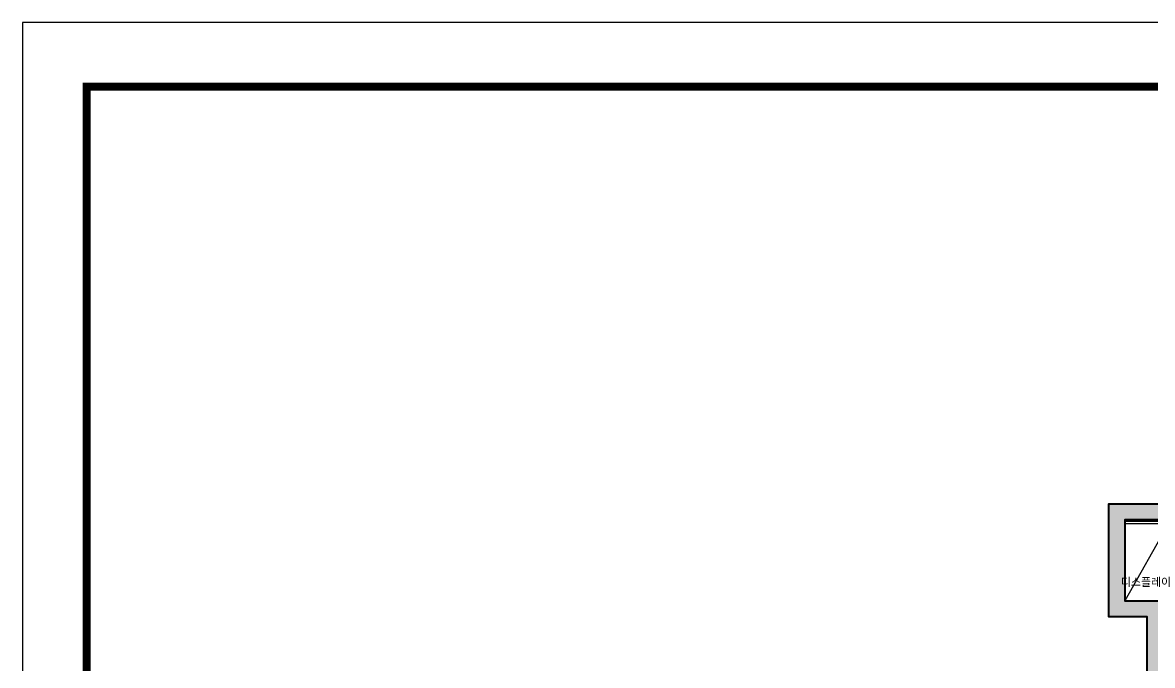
# Model space of a CAD drawing. Header units: millimetres. Extents: x 0 to 460316, y -63250 to 103204.
# Drawn here: x 168000 to 182121, y 95177 to 103204 of the extents above; entities that cross this region are included whole.
import ezdxf

# ---------------------------------------------------------------- set-up
doc = ezdxf.new("R2010")
doc.units = ezdxf.units.MM
doc.header["$LTSCALE"] = 25
for name, color, linetype in [('2-con', 2, 'Continuous'), ('ac-insul', 5, 'BATTING'), ('ac-Ref', 8, 'Continuous'), ('ac-wall-fin', 3, 'Continuous'), ('가구', 1, 'Continuous')]:
    doc.layers.add(name, color=color, linetype=linetype)
doc.styles.add('이윤정', font='l_10646.ttf')
doc.linetypes.add('BATTING', pattern='A,0.00254,-2.54,[134,ltypeshp.shx,S=2.54,R=0,X=-2.54,Y=0],-5.08,[134,ltypeshp.shx,S=2.54,R=180,X=2.54,Y=0],-2.54', length=10.16254)

msp = doc.modelspace()

# ---------------------------------------------------------------- hatches: boundary and pattern name
h = msp.add_hatch()
h.set_pattern_fill('_USER', color=256, scale=600, double=1, pattern_type=0)
h.set_pattern_definition([(0, (88293.96937972531, 30524.83250792245), (0, 600), []), (90, (88293.96937972531, 30524.83250792245), (-600, 3.673940397442059e-14), [])])
h.paths.add_polyline_path([(187468.0433093309, 96695.08942513162), (185213.0433093309, 96695.08942513162), (185213.0433093309, 95288.08942513281), (185233.0433093309, 95288.08942513281), (185233.0433093309, 95278.08942513281), (185258.0433093321, 95278.08942513281), (185258.0433093333, 96128.08942513027), (185298.0433093333, 96128.08942513027), (185298.0433093333, 96127.14772701489, -0.4004913051079977), (186108.0433093305, 95278.09005423466), (186108.0433093305, 95278.08942513114), (186133.0433093306, 95278.08942513114), (186133.0433093306, 95288.2639575353), (186600.0433093309, 95288.2639575353), (186600.0433093309, 95995.08942513162), (187125.0433093309, 95995.08942513162), (187468.0433093309, 95995.08942513162)])
h.paths.add_polyline_path([(189193.0433093309, 97050.08942513162), (187468.0433093309, 97050.08942513162), (187468.0433093309, 96695.08942513162), (187468.0433093309, 95995.08942513162), (188325.0433093309, 95995.08942513162), (189193.0433093309, 95995.08942513162)])
h.paths.add_polyline_path([(190123.0433093309, 96260.08942513162), (190758.0433093309, 96260.08942513162), (190758.0433093309, 97050.08942513162), (189983.0433093309, 97050.08942513162), (189193.0433093309, 97050.08942513162), (189193.0433093309, 95995.08942513162), (189193.0433093309, 95223.97461451801), (189458.0433093309, 95223.97461451801), (190038.0433093309, 95223.97461451801), (190123.0433093309, 95223.97461451801)])
h.paths.add_polyline_path([(190049.0433093309, 87553.08942513162), (189896.0433093309, 87553.08942513162), (187196.0433093309, 87553.08942513162), (186681.0433093293, 87553.08942513162), (186681.0433093293, 87398.08942513137), (186691.0433093293, 87398.08942513139), (186691.0433093293, 87373.08942513162, -0.399871792444394), (187503.1815066195, 86599.9667704872), (187504.1659639752, 86599.9667704872), (187504.1659639752, 86559.9667704872), (186691.0433093309, 86559.96677048606), (186691.0433093309, 86534.96677048606), (186681.0433093309, 86534.96677048605), (186681.0433093309, 86473.08942513162), (186871.0433093309, 86473.08942513162), (186871.0433093309, 86483.08942513162), (186921.0433093309, 86483.08942513162), (189909.0433093309, 86483.08942513162), (189959.0433093308, 86483.08942513162), (189959.0433093308, 86473.08942513162), (190049.0433093309, 86473.08942513162)])
h.paths.add_polyline_path([(187058.0433093309, 87458.08942513162, -1), (186938.0433093309, 87458.08942513162, -1)], flags=16)
h.paths.add_polyline_path([(186691.0433093293, 87373.08942513162), (186691.0433093238, 86599.96677048606), (187503.1815066195, 86599.9667704872, 0.3998717924443939)], flags=17)
h.paths.add_polyline_path([(182053.0433093309, 94000.10670685387), (182028.0433093309, 94000.10670685387), (181138.0433093309, 94000.10670685388), (181113.0433093309, 94000.10670685387), (181113.0433093309, 93990.08942513162), (181043.1198108151, 93990.08942513162), (181043.1198108151, 92900.67150548568), (182053.0433093309, 92900.67150548568)])
at = {"layer": 'ac-Ref'}
h = msp.add_hatch(color=256, dxfattribs=at)
h.dxf.hatch_style = 1
h.paths.add_polyline_path([(182323.0433093309, 95983.39483575385), (181778.0433093309, 95983.39483575385), (181778.0433093309, 96993.39483575385), (182343.0433093309, 96993.39483575385), (182343.0433093309, 97193.39483575385), (181578.0433093309, 97193.39483575385), (181578.0433093309, 95783.39483575385), (182053.0433093309, 95783.39483575385), (182053.0433093309, 92610.08942513162), (182323.0433093309, 92610.08942513162)])
h.paths.add_polyline_path([(185213.0433093309, 95150.08942513162), (185213.0433093309, 97395.08942513162), (184983.0433093309, 97395.08942513162), (184983.0433093309, 96993.39483575385), (185023.0433093309, 96993.39483575385), (185023.0433093309, 92818.39483575385), (183253.0433093309, 92818.39483575385), (183253.0433093309, 92610.08942513162), (185213.0433093309, 92610.08942513162)])
h.paths.add_polyline_path([(189191.0433093309, 95023.08942513162), (189458.0433093309, 95023.08942513162), (189458.0433093309, 95223.97461451801), (189193.0433093309, 95223.97461451801), (189193.0433093309, 95995.08942513162), (188325.0433093309, 95995.08942513162), (188325.0433093309, 95795.08942513162), (189015.0433093309, 95795.08942513162), (189015.0433093309, 92820.08942513162), (188203.0433093309, 92820.08942513162), (188203.0433093309, 92685.08942513162), (189198.0433093309, 92685.08942513162), (189198.0433093309, 92885.08942513162), (189191.0433093309, 92885.08942513162)])
h.paths.add_polyline_path([(190958.0433093309, 97250.08942513162), (189983.0433093309, 97250.08942513162), (189983.0433093309, 97050.08942513162), (190758.0433093309, 97050.08942513162), (190758.0433093309, 96260.08942513162), (190123.0433093309, 96260.08942513162), (190123.0433093309, 95223.97461451801), (190038.0433093309, 95223.97461451801), (190038.0433093309, 95023.08942513162), (190673.0433093309, 95023.08942513162), (190673.0433093309, 92885.08942513162), (190673.0433093309, 92685.08942513162), (190683.0433093309, 92685.08942513162), (190683.0433093309, 87745.08942513162), (189896.0433093309, 87745.08942513162), (189896.0433093309, 87553.08942513162), (190849.0433093309, 87553.08942513162), (190849.0433093309, 86473.08942513162), (189959.0433093309, 86473.08942513162), (189959.0433093309, 86273.08942513162), (190958.0433093309, 86273.08942513162)])
h.paths.add_polyline_path([(187125.0433093309, 95995.08942513162), (186600.0433093309, 95995.08942513162), (186600.0433093309, 95150.08942513162), (186875.0433093309, 95150.08942513162), (186875.0433093309, 95795.08942513162), (187125.0433093309, 95795.08942513162)])
h.paths.add_polyline_path([(188868.0433093309, 91525.08942513162), (187818.0433093309, 91525.08942513162), (187818.0433093309, 91325.08942513162), (188868.0433093309, 91325.08942513162)])
h.paths.add_polyline_path([(186791.0433093309, 91525.08942513162), (186581.0433093309, 91525.08942513162), (186581.0433093309, 87553.08942513162), (187196.0433093309, 87553.08942513162), (187196.0433093309, 87745.08942513162), (186791.0433093309, 87745.08942513162)])
h.paths.add_polyline_path([(186871.0433093309, 86473.08942513162), (186671.0433093309, 86473.08942513162), (186671.0433093309, 85903.08942513162), (186871.0433093309, 85903.08942513162)])
h.paths.add_polyline_path([(182151.0433093309, 87573.08942513162), (182781.0433093309, 87573.08942513162), (182781.0433093309, 87773.08942513162), (182063.0433093309, 87773.08942513162), (182063.0433093309, 91228.08942513162), (181873.0433093309, 91228.08942513162), (181873.0433093309, 86288.08942513162), (181858.0433093309, 86288.08942513162), (181858.0433093309, 86088.08942513162), (181951.0433093309, 86088.08942513162), (181951.0433093309, 85903.08942513162), (182871.0433093309, 85903.08942513162), (182871.0433093309, 86103.08942513162), (182151.0433093309, 86103.08942513162)])
h.paths.add_polyline_path([(178858.0433093309, 91028.08942513162), (180943.0433093309, 91028.08942513162), (180943.0433093309, 91228.08942513162), (178893.0433093309, 91228.08942513162), (178893.0433093309, 93393.08942513162), (180493.0433093309, 93393.08942513162), (180493.0433093309, 91993.08942513162), (180693.0433093309, 91993.08942513162), (180693.0433093309, 93990.08942513162), (181113.0433093309, 93990.08942513162), (181113.0433093309, 94190.08942513162), (180493.0433093309, 94190.08942513162), (180493.0433093309, 93563.08942513162), (178658.0433093309, 93563.08942513162), (178658.0433093309, 86088.08942513162), (179278.0433093309, 86088.08942513162), (179278.0433093309, 86288.08942513162), (178858.0433093309, 86288.08942513162)])

# ---------------------------------------------------------------- linework, layer by layer
at = {"layer": '2-con', "lineweight": 40}
msp.add_lwpolyline([(182053.0433093309, 92610.08942513162), (182053.0433093309, 95783.39483575385), (181578.0433093309, 95783.39483575385), (181578.0433093309, 97193.39483575385), (182343.0433093309, 97193.39483575385), (182343.0433093309, 96993.39483575385), (181778.0433093309, 96993.39483575385), (181778.0433093309, 95983.39483575385), (182323.0433093309, 95983.39483575385), (182323.0433093309, 92610.08942513162), (182053.0433093309, 92610.08942513162)], dxfattribs=at)
at = {"layer": 'ac-insul', "linetype": 'BATTING', "ltscale": 0.05}
msp.add_line((181778.0433093309, 96977.62947599219), (182343.0433093309, 96977.62947599219), dxfattribs=at)
at = {"layer": 'ac-Ref'}
msp.add_line((182323.0433093309, 96948.39483575385), (181778.0433093309, 95983.39483575385), dxfattribs=at)
msp.add_lwpolyline([(168000, 79443.80311823176), (201600, 79443.80311823176), (201600, 103203.8031182318), (168000, 103203.8031182318)], close=True, dxfattribs=at)
at = {"layer": 'ac-Ref', "const_width": 100}
msp.add_lwpolyline([(168800, 80243.80311823176), (200800, 80243.80311823176), (200800, 102403.8031182318), (168800, 102403.8031182318)], close=True, dxfattribs=at)
at = {"layer": 'ac-wall-fin'}
msp.add_line((181778.0433093309, 96948.39483575385), (182343.0433093309, 96948.39483575385), dxfattribs=at)

# ---------------------------------------------------------------- texts
at = {"layer": '가구', "color": 11, "true_color": 0xf27172, "style": '이윤정'}
msp.add_text('디스플레이', height=100, dxfattribs=at).set_placement((181726.7379843565, 96167.13285632776))

doc.saveas('drawing.dxf')
